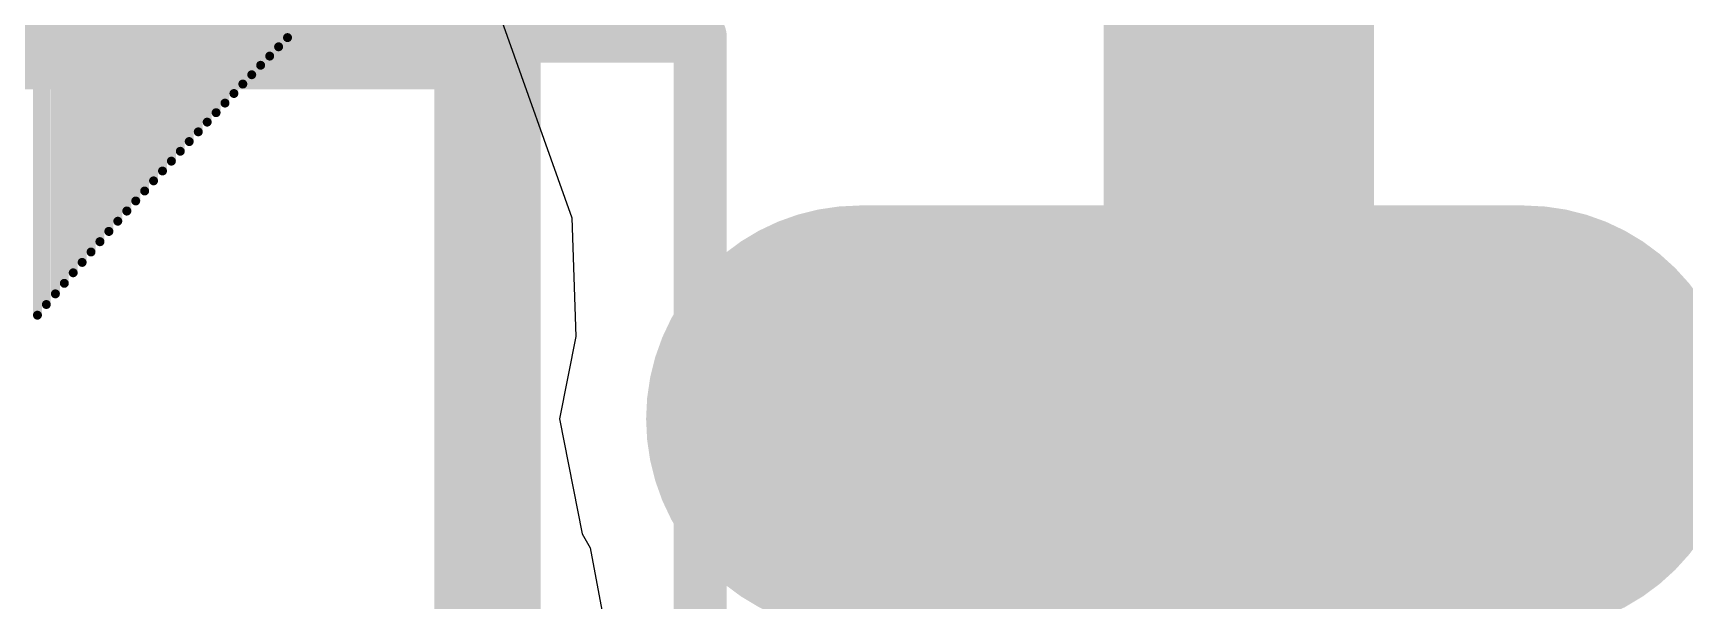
# Model space of a CAD drawing. Header units: millimetres. Extents: x 1.01 to 3.59, y 0.05 to 3.22.
# Drawn here: x 2.0682 to 2.1906, y 2.0705 to 2.1126 of the extents above; entities that cross this region are included whole.
import ezdxf

# ---------------------------------------------------------------- set-up
doc = ezdxf.new("R2010")
doc.units = ezdxf.units.MM
doc.header["$MEASUREMENT"] = 0
for name, color, linetype in [('BottomOverlay', 54, 'Continuous'), ('Mechanical13', 56, 'Continuous'), ('TopLayer', 1, 'Continuous'), ('TopOverlay', 2, 'Continuous'), ('TopPaste', 8, 'Continuous'), ('TopSolder', 216, 'Continuous')]:
    doc.layers.add(name, color=color, linetype=linetype)

# ---------------------------------------------------------------- blocks, each defined once
blk = doc.blocks.new('SOIC_18_115')
at = {"layer": 'Mechanical13', "const_width": 0.00394}
for points in [[(-0.14764, 0.22835), (0.14764, 0.22835)], [(0.14764, -0.22835), (0.14764, 0.22835)]]:
    blk.add_lwpolyline(points, dxfattribs=at)
at = {"layer": 'Mechanical13', "const_width": 0.00197}
blk.add_lwpolyline([(0.14665, 0.22835, 1), (0.14862, 0.22835, 1)], format="xyb", close=True, dxfattribs=at)
blk.add_lwpolyline([(0.14665, 0.22835, 1), (0.14862, 0.22835, 1)], format="xyb", close=True, dxfattribs=at)
at = {"layer": 'TopLayer', "const_width": 0.02362}
blk.add_lwpolyline([(0.15945, 0.2), (0.20866, 0.2)], dxfattribs=at)
at = {"layer": 'TopLayer', "const_width": 0.01181}
for points in [[(0.15354, 0.2, 1), (0.16535, 0.2, 1)], [(0.20276, 0.2, 1), (0.21457, 0.2, 1)]]:
    blk.add_lwpolyline(points, format="xyb", close=True, dxfattribs=at)
at = {"layer": 'TopOverlay', "const_width": 0.00787}
for points in [[(-0.13189, 0.22835), (0.13189, 0.22835)], [(0.13189, -0.22835), (0.13189, 0.22835)]]:
    blk.add_lwpolyline(points, dxfattribs=at)
at = {"layer": 'TopOverlay', "const_width": 0.00394}
blk.add_lwpolyline([(0.12992, 0.22835, 1), (0.13386, 0.22835, 1)], format="xyb", close=True, dxfattribs=at)
blk.add_lwpolyline([(0.12992, 0.22835, 1), (0.13386, 0.22835, 1)], format="xyb", close=True, dxfattribs=at)
at = {"layer": 'TopPaste', "const_width": 0.02362}
blk.add_lwpolyline([(0.15945, 0.2), (0.20866, 0.2)], dxfattribs=at)
at = {"layer": 'TopPaste', "const_width": 0.01181}
for points in [[(0.15354, 0.2, 1), (0.16535, 0.2, 1)], [(0.20276, 0.2, 1), (0.21457, 0.2, 1)]]:
    blk.add_lwpolyline(points, format="xyb", close=True, dxfattribs=at)
at = {"layer": 'TopSolder', "const_width": 0.03162}
blk.add_lwpolyline([(0.15945, 0.2), (0.20866, 0.2)], dxfattribs=at)
at = {"layer": 'TopSolder', "const_width": 0.01581}
for points in [[(0.15154, 0.2, 1), (0.16735, 0.2, 1)], [(0.20076, 0.2, 1), (0.21657, 0.2, 1)]]:
    blk.add_lwpolyline(points, format="xyb", close=True, dxfattribs=at)
blk = doc.blocks.new('S______ROHS_B_125')
at = {"layer": 'BottomOverlay', "const_width": 0.000661}
for points in [[(0.12975, -0.02402), (0.09881, -0.02402)], [(0.12975, -0.02402), (0.09881, -0.02402)], [(0.13044, -0.02468), (0.09928, -0.02468)], [(0.13044, -0.02468), (0.09928, -0.02468)], [(0.13112, -0.02534), (0.09976, -0.02534)], [(0.13112, -0.02534), (0.09976, -0.02534)], [(0.13181, -0.02601), (0.10024, -0.02601)], [(0.13181, -0.02601), (0.10024, -0.02601)], [(0.1325, -0.02667), (0.10073, -0.02667)], [(0.1325, -0.02667), (0.10073, -0.02667)], [(0.1332, -0.02733), (0.10122, -0.02733)], [(0.1332, -0.02733), (0.10122, -0.02733)], [(0.1339, -0.02799), (0.10171, -0.02799)], [(0.1339, -0.02799), (0.10171, -0.02799)], [(0.1346, -0.02865), (0.10221, -0.02865)], [(0.1346, -0.02865), (0.10221, -0.02865)], [(0.13531, -0.02931), (0.10271, -0.02931)], [(0.13531, -0.02931), (0.10271, -0.02931)], [(0.13602, -0.02997), (0.10321, -0.02997)], [(0.13602, -0.02997), (0.10321, -0.02997)], [(0.13674, -0.03063), (0.10372, -0.03063)], [(0.13674, -0.03063), (0.10372, -0.03063)], [(0.13746, -0.0313), (0.10422, -0.0313)], [(0.13746, -0.0313), (0.10422, -0.0313)], [(0.13817, -0.03196), (0.10474, -0.03196)], [(0.13817, -0.03196), (0.10474, -0.03196)], [(0.13891, -0.03262), (0.10525, -0.03262)], [(0.13891, -0.03262), (0.10525, -0.03262)], [(0.13964, -0.03328), (0.10577, -0.03328)], [(0.13964, -0.03328), (0.10577, -0.03328)], [(0.14037, -0.03394), (0.1063, -0.03394)], [(0.14037, -0.03394), (0.1063, -0.03394)], [(0.14111, -0.0346), (0.10683, -0.0346)], [(0.14111, -0.0346), (0.10683, -0.0346)], [(0.14185, -0.03526), (0.10736, -0.03526)], [(0.14185, -0.03526), (0.10736, -0.03526)], [(0.1426, -0.03592), (0.10789, -0.03592)], [(0.1426, -0.03592), (0.10789, -0.03592)], [(0.14336, -0.03659), (0.10843, -0.03659)], [(0.14336, -0.03659), (0.10843, -0.03659)], [(0.14411, -0.03725), (0.10897, -0.03725)], [(0.14411, -0.03725), (0.10897, -0.03725)], [(0.14487, -0.03791), (0.10952, -0.03791)], [(0.14487, -0.03791), (0.10952, -0.03791)], [(0.14564, -0.03857), (0.11007, -0.03857)], [(0.14564, -0.03857), (0.11007, -0.03857)], [(0.1464, -0.03923), (0.11062, -0.03923)], [(0.1464, -0.03923), (0.11062, -0.03923)], [(0.14718, -0.03989), (0.11118, -0.03989)], [(0.14718, -0.03989), (0.11118, -0.03989)], [(0.14795, -0.04055), (0.11174, -0.04055)], [(0.14795, -0.04055), (0.11174, -0.04055)], [(0.14874, -0.04121), (0.1123, -0.04121)], [(0.14874, -0.04121), (0.1123, -0.04121)], [(0.14952, -0.04188), (0.11287, -0.04188)], [(0.14952, -0.04188), (0.11287, -0.04188)], [(0.15031, -0.04254), (0.11344, -0.04254)], [(0.15031, -0.04254), (0.11344, -0.04254)]]:
    blk.add_lwpolyline(points, dxfattribs=at)
at = {"layer": 'BottomOverlay', "const_width": 0.000331}
for points in [[(0.12959, -0.02402, 1), (0.12992, -0.02402, 1)], [(0.12959, -0.02402, 1), (0.12992, -0.02402, 1)], [(0.13027, -0.02468, 1), (0.1306, -0.02468, 1)], [(0.13027, -0.02468, 1), (0.1306, -0.02468, 1)], [(0.13096, -0.02534, 1), (0.13129, -0.02534, 1)], [(0.13096, -0.02534, 1), (0.13129, -0.02534, 1)], [(0.13164, -0.02601, 1), (0.13197, -0.02601, 1)], [(0.13164, -0.02601, 1), (0.13197, -0.02601, 1)], [(0.13234, -0.02667, 1), (0.13267, -0.02667, 1)], [(0.13234, -0.02667, 1), (0.13267, -0.02667, 1)], [(0.13303, -0.02733, 1), (0.13336, -0.02733, 1)], [(0.13303, -0.02733, 1), (0.13336, -0.02733, 1)], [(0.13373, -0.02799, 1), (0.13406, -0.02799, 1)], [(0.13373, -0.02799, 1), (0.13406, -0.02799, 1)], [(0.13444, -0.02865, 1), (0.13477, -0.02865, 1)], [(0.13444, -0.02865, 1), (0.13477, -0.02865, 1)], [(0.13515, -0.02931, 1), (0.13548, -0.02931, 1)], [(0.13515, -0.02931, 1), (0.13548, -0.02931, 1)], [(0.13585, -0.02997, 1), (0.13618, -0.02997, 1)], [(0.13585, -0.02997, 1), (0.13618, -0.02997, 1)], [(0.13657, -0.03063, 1), (0.1369, -0.03063, 1)], [(0.13657, -0.03063, 1), (0.1369, -0.03063, 1)], [(0.13729, -0.0313, 1), (0.13762, -0.0313, 1)], [(0.13729, -0.0313, 1), (0.13762, -0.0313, 1)], [(0.13801, -0.03196, 1), (0.13834, -0.03196, 1)], [(0.13801, -0.03196, 1), (0.13834, -0.03196, 1)], [(0.13874, -0.03262, 1), (0.13907, -0.03262, 1)], [(0.13874, -0.03262, 1), (0.13907, -0.03262, 1)], [(0.13947, -0.03328, 1), (0.1398, -0.03328, 1)], [(0.13947, -0.03328, 1), (0.1398, -0.03328, 1)], [(0.1402, -0.03394, 1), (0.14053, -0.03394, 1)], [(0.1402, -0.03394, 1), (0.14053, -0.03394, 1)], [(0.14095, -0.0346, 1), (0.14128, -0.0346, 1)], [(0.14095, -0.0346, 1), (0.14128, -0.0346, 1)], [(0.14169, -0.03526, 1), (0.14202, -0.03526, 1)], [(0.14169, -0.03526, 1), (0.14202, -0.03526, 1)], [(0.14243, -0.03592, 1), (0.14277, -0.03592, 1)], [(0.14243, -0.03592, 1), (0.14277, -0.03592, 1)], [(0.14319, -0.03659, 1), (0.14352, -0.03659, 1)], [(0.14319, -0.03659, 1), (0.14352, -0.03659, 1)], [(0.14394, -0.03725, 1), (0.14428, -0.03725, 1)], [(0.14394, -0.03725, 1), (0.14428, -0.03725, 1)], [(0.1447, -0.03791, 1), (0.14504, -0.03791, 1)], [(0.1447, -0.03791, 1), (0.14504, -0.03791, 1)], [(0.14547, -0.03857, 1), (0.1458, -0.03857, 1)], [(0.14547, -0.03857, 1), (0.1458, -0.03857, 1)], [(0.14624, -0.03923, 1), (0.14657, -0.03923, 1)], [(0.14624, -0.03923, 1), (0.14657, -0.03923, 1)], [(0.14701, -0.03989, 1), (0.14734, -0.03989, 1)], [(0.14701, -0.03989, 1), (0.14734, -0.03989, 1)], [(0.14779, -0.04055, 1), (0.14812, -0.04055, 1)], [(0.14779, -0.04055, 1), (0.14812, -0.04055, 1)], [(0.14857, -0.04121, 1), (0.1489, -0.04121, 1)], [(0.14857, -0.04121, 1), (0.1489, -0.04121, 1)], [(0.14936, -0.04188, 1), (0.14969, -0.04188, 1)], [(0.14936, -0.04188, 1), (0.14969, -0.04188, 1)], [(0.15015, -0.04254, 1), (0.15048, -0.04254, 1)], [(0.15015, -0.04254, 1), (0.15048, -0.04254, 1)]]:
    blk.add_lwpolyline(points, format="xyb", close=True, dxfattribs=at)

msp = doc.modelspace()

# ---------------------------------------------------------------- linework, layer by layer
at = {"layer": 'TopLayer'}
for p, q in [((2.10282, 2.11381), (2.10814, 2.09889)), ((2.10814, 2.09889), (2.10843, 2.09011)), ((2.10843, 2.09011), (2.10721, 2.084)), ((2.10721, 2.084), (2.10721, 2.084)), ((2.10721, 2.084), (2.1089, 2.07549)), ((2.1089, 2.07549), (2.1089, 2.07549)), ((2.1089, 2.07549), (2.1095, 2.07445)), ((2.1095, 2.07445), (2.1124, 2.059))]:
    msp.add_line(p, q, dxfattribs=at)
at = {"layer": 'TopLayer', "const_width": 0.02}
for points in [[(2.15753, 2.08747), (2.15753, 2.147)], [(2.15406, 2.084), (2.15753, 2.08747)]]:
    msp.add_lwpolyline(points, dxfattribs=at)
at = {"layer": 'TopLayer', "const_width": 0.01}
for points in [[(2.15253, 2.08747, 1), (2.16253, 2.08747, 1)], [(2.15253, 2.08747, 1), (2.16253, 2.08747, 1)], [(2.14906, 2.084, 1), (2.15906, 2.084, 1)]]:
    msp.add_lwpolyline(points, format="xyb", close=True, dxfattribs=at)

# ---------------------------------------------------------------- block references
at = {"rotation": 270}
msp.add_blockref('S______ROHS_B_125', (2.1111, 2.242), dxfattribs=at)
msp.add_blockref('SOIC_18_115', (1.97, 1.884))

doc.saveas('drawing.dxf')
